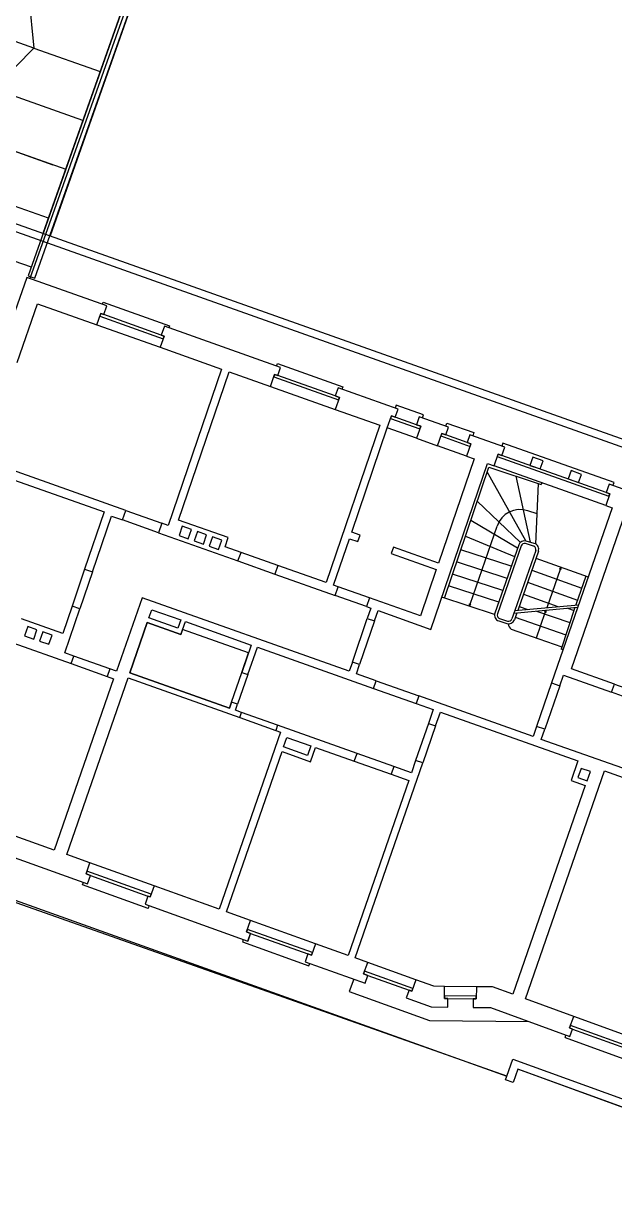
# Model space of a CAD drawing. Header units: metres. Extents: x 2681598 to 2681800, y 1249481 to 1249590.
# Drawn here: x 2681730.52 to 2681742.63, y 1249492.06 to 1249515.99 of the extents above; entities that cross this region are included whole.
import ezdxf

# ---------------------------------------------------------------- set-up
doc = ezdxf.new("R2010")
doc.units = ezdxf.units.M
doc.layers.add('flaeche', color=7, linetype='Continuous', true_color=0xffffff)
doc.layers.add('linien', color=7, linetype='Continuous', true_color=0x000000)

msp = doc.modelspace()

# ---------------------------------------------------------------- linework, layer by layer
at = {"layer": 'flaeche'}
msp.add_lwpolyline([(2681746.873, 1249492.32), (2681740.641, 1249494.59), (2681740.546, 1249494.32), (2681740.391, 1249494.375), (2681740.416, 1249494.444), (2681725.599, 1249499.675), (2681725.893, 1249500.511), (2681701.936, 1249508.982), (2681653.784, 1249528.486)], dxfattribs=at)
at = {"layer": 'linien'}
for p, q in [((2681740.433, 1249538.576), (2681730.62, 1249510.824)), ((2681730.762, 1249510.774), (2681740.575, 1249538.526)), ((2681730.928, 1249511.694), (2681740.483, 1249538.718)), ((2681740.575, 1249538.526), (2681731.07, 1249511.644)), ((2681740.393, 1249538.197), (2681730.658, 1249510.768)), ((2681730.624, 1249516.647), (2681730.742, 1249515.481)), ((2681730.742, 1249515.481), (2681728.385, 1249516.315)), ((2681729.917, 1249514.649), (2681730.742, 1249515.481)), ((2681730.742, 1249515.481), (2681732.098, 1249515.002)), ((2681731.744, 1249514.002), (2681729.917, 1249514.649)), ((2681730.035, 1249513.483), (2681731.127, 1249513.097)), ((2681730.035, 1249513.483), (2681731.391, 1249513.003)), ((2681730.138, 1249513.446), (2681731.127, 1249513.097)), ((2681731.038, 1249512.004), (2681729.21, 1249512.65)), ((2681729.984, 1249512.029), (2681785.954, 1249492.164)), ((2681785.756, 1249492.064), (2681730.081, 1249511.824)), ((2681729.328, 1249511.484), (2681730.684, 1249511.004)), ((2681730.598, 1249510.789), (2681730.011, 1249509.134)), ((2681732.234, 1249510.209), (2681730.598, 1249510.789)), ((2681730.62, 1249510.824), (2681730.762, 1249510.774)), ((2681732.146, 1249510.24), (2681732.161, 1249510.282)), ((2681732.161, 1249510.282), (2681733.514, 1249509.802)), ((2681730.398, 1249509.051), (2681730.815, 1249510.252)), ((2681730.815, 1249510.252), (2681732.026, 1249509.822)), ((2681732.026, 1249509.822), (2681732.107, 1249510.051)), ((2681732.107, 1249510.051), (2681732.089, 1249509.999)), ((2681732.17, 1249510.029), (2681732.107, 1249510.051)), ((2681732.107, 1249510.051), (2681732.17, 1249510.029)), ((2681732.17, 1249510.029), (2681732.234, 1249510.209)), ((2681733.348, 1249509.611), (2681732.17, 1249510.029)), ((2681732.026, 1249509.822), (2681733.327, 1249509.361)), ((2681732.089, 1249509.999), (2681733.389, 1249509.537)), ((2681733.412, 1249509.791), (2681733.348, 1249509.611)), ((2681735.788, 1249508.948), (2681733.412, 1249509.791)), ((2681733.514, 1249509.802), (2681733.499, 1249509.76)), ((2681733.408, 1249509.589), (2681733.327, 1249509.361)), ((2681733.408, 1249509.589), (2681733.348, 1249509.611)), ((2681733.348, 1249509.611), (2681733.408, 1249509.589)), ((2681733.389, 1249509.537), (2681733.408, 1249509.589)), ((2681733.327, 1249509.361), (2681734.579, 1249508.916)), ((2681734.579, 1249508.916), (2681733.486, 1249505.714)), ((2681733.702, 1249505.825), (2681734.738, 1249508.86)), ((2681734.738, 1249508.86), (2681735.58, 1249508.561)), ((2681735.708, 1249508.976), (2681735.727, 1249509.029)), ((2681735.727, 1249509.029), (2681737.064, 1249508.554)), ((2681735.73, 1249508.784), (2681735.788, 1249508.948)), ((2681735.58, 1249508.561), (2681735.667, 1249508.806)), ((2681735.667, 1249508.806), (2681735.649, 1249508.754)), ((2681735.649, 1249508.754), (2681736.977, 1249508.283)), ((2681735.73, 1249508.784), (2681735.667, 1249508.806)), ((2681735.667, 1249508.806), (2681735.73, 1249508.784)), ((2681736.908, 1249508.366), (2681735.73, 1249508.784)), ((2681735.58, 1249508.561), (2681736.908, 1249508.089)), ((2681736.966, 1249508.53), (2681736.908, 1249508.366)), ((2681736.995, 1249508.335), (2681736.908, 1249508.366)), ((2681736.908, 1249508.366), (2681736.995, 1249508.335)), ((2681738.195, 1249508.093), (2681736.966, 1249508.53)), ((2681737.064, 1249508.554), (2681737.045, 1249508.501)), ((2681736.995, 1249508.335), (2681736.908, 1249508.089)), ((2681736.977, 1249508.283), (2681736.995, 1249508.335)), ((2681738.155, 1249508.177), (2681738.133, 1249508.115)), ((2681738.712, 1249507.98), (2681738.155, 1249508.177)), ((2681736.908, 1249508.089), (2681737.822, 1249507.765)), ((2681737.973, 1249507.711), (2681738.058, 1249507.959)), ((2681738.058, 1249507.959), (2681738.04, 1249507.907)), ((2681738.04, 1249507.907), (2681738.639, 1249507.695)), ((2681738.137, 1249507.931), (2681738.058, 1249507.959)), ((2681738.058, 1249507.959), (2681738.137, 1249507.931)), ((2681738.137, 1249507.931), (2681738.195, 1249508.093)), ((2681738.571, 1249507.777), (2681738.137, 1249507.931)), ((2681738.628, 1249507.939), (2681738.571, 1249507.777)), ((2681739.228, 1249507.727), (2681738.628, 1249507.939)), ((2681738.69, 1249507.918), (2681738.712, 1249507.98)), ((2681737.822, 1249507.765), (2681736.723, 1249504.545)), ((2681737.245, 1249505.577), (2681737.973, 1249507.711)), ((2681738.57, 1249507.5), (2681737.973, 1249507.711)), ((2681738.657, 1249507.746), (2681738.57, 1249507.5)), ((2681738.657, 1249507.746), (2681738.571, 1249507.777)), ((2681738.571, 1249507.777), (2681738.657, 1249507.746)), ((2681738.639, 1249507.695), (2681738.657, 1249507.746)), ((2681739.168, 1249507.748), (2681739.19, 1249507.811)), ((2681739.171, 1249507.568), (2681739.228, 1249507.727)), ((2681739.19, 1249507.811), (2681739.743, 1249507.615)), ((2681738.57, 1249507.5), (2681738.998, 1249507.348)), ((2681738.998, 1249507.348), (2681739.087, 1249507.597)), ((2681739.087, 1249507.597), (2681739.068, 1249507.546)), ((2681739.068, 1249507.546), (2681739.667, 1249507.333)), ((2681739.171, 1249507.568), (2681739.087, 1249507.597)), ((2681739.087, 1249507.597), (2681739.171, 1249507.568)), ((2681739.605, 1249507.414), (2681739.171, 1249507.568)), ((2681739.685, 1249507.385), (2681739.597, 1249507.135)), ((2681739.661, 1249507.573), (2681739.605, 1249507.414)), ((2681739.685, 1249507.385), (2681739.605, 1249507.414)), ((2681739.605, 1249507.414), (2681739.685, 1249507.385)), ((2681740.379, 1249507.318), (2681739.661, 1249507.573)), ((2681739.667, 1249507.333), (2681739.685, 1249507.385)), ((2681739.743, 1249507.615), (2681739.72, 1249507.552)), ((2681740.335, 1249507.399), (2681740.315, 1249507.341)), ((2681742.613, 1249506.591), (2681740.335, 1249507.399)), ((2681739.597, 1249507.135), (2681738.998, 1249507.348)), ((2681740.157, 1249506.936), (2681740.242, 1249507.176)), ((2681740.242, 1249507.176), (2681740.224, 1249507.125)), ((2681740.319, 1249507.149), (2681740.242, 1249507.176)), ((2681740.242, 1249507.176), (2681740.319, 1249507.149)), ((2681740.319, 1249507.149), (2681740.379, 1249507.318)), ((2681742.454, 1249506.391), (2681740.319, 1249507.149)), ((2681732.621, 1249506.021), (2681729.705, 1249507.056)), ((2681738.865, 1249503.588), (2681740.024, 1249506.984)), ((2681739.748, 1249507.082), (2681739.019, 1249504.947)), ((2681739.143, 1249504.231), (2681740.05, 1249506.909)), ((2681739.597, 1249507.135), (2681739.748, 1249507.082)), ((2681740.024, 1249506.984), (2681740.157, 1249506.936)), ((2681740.05, 1249506.909), (2681741.122, 1249506.554)), ((2681742.442, 1249506.125), (2681740.157, 1249506.936)), ((2681740.224, 1249507.125), (2681742.509, 1249506.313)), ((2681740.952, 1249507.115), (2681740.892, 1249506.945)), ((2681740.892, 1249506.945), (2681741.101, 1249506.872)), ((2681741.161, 1249507.041), (2681740.952, 1249507.115)), ((2681741.101, 1249506.872), (2681741.161, 1249507.041)), ((2681729.648, 1249506.89), (2681732.177, 1249505.993)), ((2681740.807, 1249505.398), (2681740.017, 1249506.812)), ((2681740.604, 1249506.726), (2681740.899, 1249505.371)), ((2681741.734, 1249506.837), (2681741.674, 1249506.668)), ((2681741.674, 1249506.668), (2681741.887, 1249506.592)), ((2681741.947, 1249506.761), (2681741.734, 1249506.837)), ((2681741.887, 1249506.592), (2681741.947, 1249506.761)), ((2681741.039, 1249505.953), (2681741.068, 1249506.572)), ((2681741.134, 1249506.589), (2681741.122, 1249506.554)), ((2681742.514, 1249506.56), (2681742.454, 1249506.391)), ((2681743.743, 1249506.124), (2681742.514, 1249506.56)), ((2681742.592, 1249506.533), (2681742.613, 1249506.591)), ((2681739.813, 1249506.209), (2681740.696, 1249505.367)), ((2681742.527, 1249506.365), (2681742.442, 1249506.125)), ((2681742.527, 1249506.365), (2681742.454, 1249506.391)), ((2681742.454, 1249506.391), (2681742.527, 1249506.365)), ((2681742.509, 1249506.313), (2681742.527, 1249506.365)), ((2681732.177, 1249505.993), (2681731.778, 1249504.824)), ((2681732.552, 1249505.828), (2681732.621, 1249506.021)), ((2681732.621, 1249506.021), (2681733.356, 1249505.76)), ((2681741.039, 1249505.953), (2681740.849, 1249506.016)), ((2681741.013, 1249505.333), (2681741.039, 1249505.953)), ((2681742.573, 1249506.079), (2681741.334, 1249502.493)), ((2681741.746, 1249502.781), (2681742.851, 1249505.98)), ((2681742.442, 1249506.125), (2681742.573, 1249506.079)), ((2681731.94, 1249504.769), (2681732.329, 1249505.907)), ((2681732.329, 1249505.907), (2681732.552, 1249505.828)), ((2681733.287, 1249505.567), (2681732.552, 1249505.828)), ((2681733.356, 1249505.76), (2681733.287, 1249505.567)), ((2681733.486, 1249505.714), (2681733.356, 1249505.76)), ((2681734.717, 1249505.466), (2681733.702, 1249505.825)), ((2681740.64, 1249505.25), (2681739.68, 1249505.816)), ((2681733.287, 1249505.567), (2681734.917, 1249504.989)), ((2681733.777, 1249505.7), (2681733.71, 1249505.512)), ((2681733.71, 1249505.512), (2681733.899, 1249505.445)), ((2681733.966, 1249505.633), (2681733.777, 1249505.7)), ((2681733.899, 1249505.445), (2681733.966, 1249505.633)), ((2681734.086, 1249505.591), (2681734.019, 1249505.402)), ((2681734.275, 1249505.524), (2681734.086, 1249505.591)), ((2681734.208, 1249505.335), (2681734.275, 1249505.524)), ((2681734.395, 1249505.481), (2681734.329, 1249505.292)), ((2681734.584, 1249505.414), (2681734.395, 1249505.481)), ((2681737.415, 1249505.516), (2681737.245, 1249505.577)), ((2681737.368, 1249505.385), (2681737.415, 1249505.516)), ((2681739.571, 1249505.494), (2681740.579, 1249505.077)), ((2681739.67, 1249504.108), (2681740.218, 1249505.704)), ((2681734.019, 1249505.402), (2681734.208, 1249505.335)), ((2681734.329, 1249505.292), (2681734.517, 1249505.225)), ((2681734.517, 1249505.225), (2681734.584, 1249505.414)), ((2681734.653, 1249505.279), (2681734.717, 1249505.466)), ((2681734.979, 1249505.164), (2681734.653, 1249505.279)), ((2681736.875, 1249504.495), (2681737.2, 1249505.445)), ((2681737.2, 1249505.445), (2681737.368, 1249505.385)), ((2681738.097, 1249505.274), (2681738.051, 1249505.143)), ((2681739.019, 1249504.947), (2681738.097, 1249505.274)), ((2681740.663, 1249505.317), (2681740.175, 1249503.922)), ((2681740.715, 1249505.299), (2681740.227, 1249503.904)), ((2681740.966, 1249505.294), (2681740.801, 1249505.343)), ((2681740.982, 1249505.347), (2681740.816, 1249505.396)), ((2681734.917, 1249504.989), (2681734.979, 1249505.164)), ((2681735.733, 1249504.896), (2681734.979, 1249505.164)), ((2681738.051, 1249505.143), (2681738.974, 1249504.815)), ((2681740.51, 1249504.88), (2681739.477, 1249505.217)), ((2681741.012, 1249505.204), (2681740.582, 1249503.973)), ((2681741.064, 1249505.186), (2681740.642, 1249503.978)), ((2681741.015, 1249505.045), (2681742.083, 1249504.661)), ((2681731.778, 1249504.824), (2681731.52, 1249504.067)), ((2681731.94, 1249504.769), (2681731.682, 1249504.012)), ((2681731.778, 1249504.824), (2681731.94, 1249504.769)), ((2681734.917, 1249504.989), (2681735.671, 1249504.721)), ((2681735.733, 1249504.896), (2681735.671, 1249504.721)), ((2681736.723, 1249504.545), (2681735.733, 1249504.896)), ((2681738.974, 1249504.815), (2681738.65, 1249503.865)), ((2681740.423, 1249504.631), (2681739.392, 1249504.968)), ((2681740.929, 1249504.799), (2681741.952, 1249504.431)), ((2681741.511, 1249504.817), (2681741.237, 1249504.033)), ((2681741.527, 1249504.861), (2681741.5, 1249504.821)), ((2681741.523, 1249504.813), (2681741.5, 1249504.821)), ((2681741.527, 1249504.861), (2681741.523, 1249504.813)), ((2681735.671, 1249504.721), (2681736.903, 1249504.284)), ((2681740.337, 1249504.384), (2681739.308, 1249504.72)), ((2681740.843, 1249504.553), (2681741.866, 1249504.185)), ((2681742.038, 1249504.677), (2681741.832, 1249504.088)), ((2681736.967, 1249504.462), (2681736.875, 1249504.495)), ((2681736.903, 1249504.284), (2681736.967, 1249504.462)), ((2681737.547, 1249504.056), (2681736.903, 1249504.284)), ((2681737.61, 1249504.234), (2681736.967, 1249504.462)), ((2681740.253, 1249504.145), (2681739.227, 1249504.48)), ((2681740.757, 1249504.307), (2681741.461, 1249504.054)), ((2681731.52, 1249504.067), (2681731.329, 1249503.508)), ((2681731.682, 1249504.012), (2681731.52, 1249504.067)), ((2681732.956, 1249504.237), (2681732.431, 1249502.735)), ((2681737.195, 1249502.732), (2681732.956, 1249504.237)), ((2681737.61, 1249504.234), (2681737.547, 1249504.056)), ((2681737.547, 1249504.056), (2681737.636, 1249504.024)), ((2681738.65, 1249503.865), (2681737.61, 1249504.234)), ((2681740.169, 1249503.896), (2681739.09, 1249504.248)), ((2681739.655, 1249504.064), (2681739.658, 1249504.112)), ((2681739.655, 1249504.064), (2681739.682, 1249504.104)), ((2681739.658, 1249504.112), (2681739.682, 1249504.104)), ((2681740.564, 1249503.921), (2681741.868, 1249504.041)), ((2681740.582, 1249503.973), (2681741.887, 1249504.093)), ((2681740.671, 1249504.06), (2681740.847, 1249503.997)), ((2681741.814, 1249504.036), (2681741.531, 1249503.185)), ((2681731.329, 1249503.508), (2681730.483, 1249503.808)), ((2681731.374, 1249503.11), (2681731.682, 1249504.012)), ((2681733.093, 1249503.822), (2681733.152, 1249503.992)), ((2681733.687, 1249503.612), (2681733.093, 1249503.822)), ((2681733.152, 1249503.992), (2681733.746, 1249503.782)), ((2681737.259, 1249502.919), (2681737.564, 1249503.813)), ((2681737.636, 1249504.024), (2681737.564, 1249503.813)), ((2681737.564, 1249503.813), (2681737.711, 1249503.762)), ((2681737.711, 1249503.762), (2681737.783, 1249503.972)), ((2681737.783, 1249503.972), (2681738.865, 1249503.588)), ((2681740.271, 1249503.814), (2681740.434, 1249503.759)), ((2681740.582, 1249503.973), (2681740.522, 1249503.802)), ((2681740.624, 1249503.927), (2681740.574, 1249503.784)), ((2681740.592, 1249503.836), (2681741.628, 1249503.477)), ((2681741.027, 1249503.964), (2681741.711, 1249503.727)), ((2681741.027, 1249503.414), (2681741.204, 1249503.937)), ((2681741.219, 1249503.981), (2681741.193, 1249503.941)), ((2681741.216, 1249503.933), (2681741.193, 1249503.941)), ((2681741.219, 1249503.981), (2681741.216, 1249503.933)), ((2681741.659, 1249504.022), (2681741.794, 1249503.975)), ((2681730.615, 1249503.648), (2681730.548, 1249503.459)), ((2681730.803, 1249503.581), (2681730.615, 1249503.648)), ((2681730.736, 1249503.392), (2681730.803, 1249503.581)), ((2681733.06, 1249503.728), (2681732.704, 1249502.701)), ((2681732.704, 1249502.701), (2681733.06, 1249503.728)), ((2681733.748, 1249503.484), (2681733.06, 1249503.728)), ((2681733.06, 1249503.728), (2681733.748, 1249503.484)), ((2681733.746, 1249503.782), (2681733.687, 1249503.612)), ((2681733.748, 1249503.484), (2681733.84, 1249503.748)), ((2681733.784, 1249503.588), (2681733.748, 1249503.484)), ((2681735.135, 1249503.108), (2681733.784, 1249503.588)), ((2681733.84, 1249503.748), (2681735.19, 1249503.269)), ((2681737.711, 1249503.762), (2681737.407, 1249502.869)), ((2681740.253, 1249503.762), (2681740.416, 1249503.707)), ((2681740.511, 1249503.593), (2681741.074, 1249503.397)), ((2681730.548, 1249503.459), (2681730.736, 1249503.392)), ((2681730.924, 1249503.538), (2681730.857, 1249503.35)), ((2681730.857, 1249503.35), (2681731.046, 1249503.283)), ((2681731.112, 1249503.471), (2681730.924, 1249503.538)), ((2681731.046, 1249503.283), (2681731.112, 1249503.471)), ((2681741.074, 1249503.397), (2681741.547, 1249503.233)), ((2681730.307, 1249503.313), (2681731.503, 1249502.888)), ((2681731.559, 1249503.044), (2681731.374, 1249503.11)), ((2681735.19, 1249503.269), (2681734.996, 1249502.708)), ((2681734.996, 1249502.708), (2681735.135, 1249503.108)), ((2681735.118, 1249502.665), (2681735.313, 1249503.225)), ((2681735.313, 1249503.225), (2681737.688, 1249502.382)), ((2681741.569, 1249503.173), (2681741.531, 1249503.185)), ((2681731.503, 1249502.888), (2681731.559, 1249503.044)), ((2681731.503, 1249502.888), (2681732.238, 1249502.628)), ((2681732.294, 1249502.783), (2681731.559, 1249503.044)), ((2681737.259, 1249502.919), (2681737.195, 1249502.732)), ((2681737.407, 1249502.869), (2681737.259, 1249502.919)), ((2681737.342, 1249502.68), (2681737.407, 1249502.869)), ((2681732.294, 1249502.783), (2681732.238, 1249502.628)), ((2681732.238, 1249502.628), (2681732.371, 1249502.58)), ((2681732.431, 1249502.735), (2681732.294, 1249502.783)), ((2681732.704, 1249502.701), (2681734.742, 1249501.978)), ((2681734.742, 1249501.978), (2681732.704, 1249502.701)), ((2681734.786, 1249502.103), (2681734.996, 1249502.708)), ((2681735.118, 1249502.665), (2681734.909, 1249502.061)), ((2681734.996, 1249502.708), (2681735.118, 1249502.665)), ((2681737.743, 1249502.538), (2681737.342, 1249502.68)), ((2681741.503, 1249502.435), (2681741.577, 1249502.65)), ((2681741.577, 1249502.65), (2681742.56, 1249502.301)), ((2681742.62, 1249502.471), (2681741.746, 1249502.781)), ((2681732.371, 1249502.58), (2681731.154, 1249499.072)), ((2681731.412, 1249498.98), (2681732.667, 1249502.596)), ((2681732.667, 1249502.596), (2681734.955, 1249501.784)), ((2681737.688, 1249502.382), (2681737.743, 1249502.538)), ((2681737.688, 1249502.382), (2681738.564, 1249502.071)), ((2681737.743, 1249502.538), (2681738.62, 1249502.227)), ((2681741.334, 1249502.493), (2681741.027, 1249501.604)), ((2681741.503, 1249502.435), (2681741.196, 1249501.546)), ((2681741.334, 1249502.493), (2681741.503, 1249502.435)), ((2681742.56, 1249502.301), (2681742.62, 1249502.471)), ((2681742.62, 1249502.471), (2681743.382, 1249502.2)), ((2681738.62, 1249502.227), (2681738.564, 1249502.071)), ((2681740.956, 1249501.398), (2681738.62, 1249502.227)), ((2681743.322, 1249502.031), (2681742.56, 1249502.301)), ((2681734.742, 1249501.978), (2681734.786, 1249502.103)), ((2681734.786, 1249502.103), (2681734.742, 1249501.978)), ((2681734.909, 1249502.061), (2681734.786, 1249502.103)), ((2681734.865, 1249501.934), (2681734.909, 1249502.061)), ((2681734.992, 1249501.889), (2681734.865, 1249501.934)), ((2681734.955, 1249501.784), (2681734.992, 1249501.889)), ((2681735.727, 1249501.628), (2681734.992, 1249501.889)), ((2681738.564, 1249502.071), (2681738.914, 1249501.947)), ((2681738.914, 1249501.947), (2681738.816, 1249501.663)), ((2681738.961, 1249501.612), (2681739.06, 1249501.896)), ((2681739.06, 1249501.896), (2681741.872, 1249500.898)), ((2681734.955, 1249501.784), (2681735.69, 1249501.523)), ((2681738.816, 1249501.663), (2681738.553, 1249500.907)), ((2681738.816, 1249501.663), (2681738.961, 1249501.612)), ((2681735.787, 1249501.489), (2681734.529, 1249497.863)), ((2681735.727, 1249501.628), (2681735.69, 1249501.523)), ((2681735.69, 1249501.523), (2681735.787, 1249501.489)), ((2681737.353, 1249501.051), (2681735.727, 1249501.628)), ((2681738.961, 1249501.612), (2681738.699, 1249500.857)), ((2681741.027, 1249501.604), (2681740.956, 1249501.398)), ((2681741.196, 1249501.546), (2681741.027, 1249501.604)), ((2681741.124, 1249501.338), (2681741.196, 1249501.546)), ((2681735.85, 1249501.183), (2681735.919, 1249501.38)), ((2681736.343, 1249501.008), (2681735.85, 1249501.183)), ((2681735.919, 1249501.38), (2681736.411, 1249501.206)), ((2681736.411, 1249501.206), (2681736.343, 1249501.008)), ((2681736.404, 1249500.881), (2681736.505, 1249501.172)), ((2681736.505, 1249501.172), (2681737.297, 1249500.891)), ((2681744.038, 1249500.304), (2681741.124, 1249501.338)), ((2681734.679, 1249497.809), (2681735.818, 1249501.089)), ((2681735.818, 1249501.089), (2681736.404, 1249500.881)), ((2681737.297, 1249500.891), (2681737.353, 1249501.051)), ((2681738.107, 1249500.783), (2681737.353, 1249501.051)), ((2681737.297, 1249500.891), (2681738.051, 1249500.624)), ((2681737.314, 1249496.865), (2681738.699, 1249500.857)), ((2681738.107, 1249500.783), (2681738.051, 1249500.624)), ((2681738.466, 1249500.656), (2681738.107, 1249500.783)), ((2681738.553, 1249500.907), (2681738.466, 1249500.656)), ((2681738.699, 1249500.857), (2681738.553, 1249500.907)), ((2681740.801, 1249496.028), (2681742.42, 1249500.692)), ((2681741.872, 1249500.898), (2681741.733, 1249500.498)), ((2681741.94, 1249500.745), (2681741.874, 1249500.557)), ((2681742.129, 1249500.679), (2681741.94, 1249500.745)), ((2681742.42, 1249500.692), (2681743.98, 1249500.139)), ((2681738.411, 1249500.496), (2681737.169, 1249496.917)), ((2681738.051, 1249500.624), (2681738.411, 1249500.496)), ((2681741.733, 1249500.498), (2681742.021, 1249500.396)), ((2681741.874, 1249500.557), (2681742.062, 1249500.49)), ((2681742.062, 1249500.49), (2681742.129, 1249500.679)), ((2681742.021, 1249500.396), (2681740.539, 1249496.124)), ((2681725.775, 1249499.692), (2681740.416, 1249494.444)), ((2681731.154, 1249499.072), (2681729.954, 1249499.503)), ((2681729.735, 1249499.138), (2681731.836, 1249498.385)), ((2681731.887, 1249498.81), (2681731.412, 1249498.98)), ((2681731.807, 1249498.587), (2681731.887, 1249498.81)), ((2681733.2, 1249498.339), (2681731.887, 1249498.81)), ((2681731.826, 1249498.639), (2681731.807, 1249498.587)), ((2681731.807, 1249498.587), (2681731.897, 1249498.555)), ((2681731.897, 1249498.555), (2681731.807, 1249498.587)), ((2681733.138, 1249498.169), (2681731.826, 1249498.639)), ((2681731.836, 1249498.385), (2681731.897, 1249498.555)), ((2681731.897, 1249498.555), (2681733.075, 1249498.133)), ((2681731.735, 1249498.361), (2681731.755, 1249498.414)), ((2681733.076, 1249497.88), (2681731.735, 1249498.361)), ((2681733.2, 1249498.339), (2681733.12, 1249498.117)), ((2681734.529, 1249497.863), (2681733.2, 1249498.339)), ((2681733.075, 1249498.133), (2681733.014, 1249497.963)), ((2681733.075, 1249498.133), (2681733.12, 1249498.117)), ((2681733.12, 1249498.117), (2681733.075, 1249498.133)), ((2681733.12, 1249498.117), (2681733.138, 1249498.169)), ((2681733.014, 1249497.963), (2681735.117, 1249497.209)), ((2681733.095, 1249497.934), (2681733.076, 1249497.88)), ((2681735.176, 1249497.631), (2681734.679, 1249497.809)), ((2681735.093, 1249497.399), (2681735.176, 1249497.631)), ((2681736.504, 1249497.155), (2681735.176, 1249497.631)), ((2681735.111, 1249497.45), (2681735.093, 1249497.399)), ((2681735.093, 1249497.399), (2681735.174, 1249497.369)), ((2681735.174, 1249497.369), (2681735.093, 1249497.399)), ((2681736.439, 1249496.974), (2681735.111, 1249497.45)), ((2681735.117, 1249497.209), (2681735.174, 1249497.369)), ((2681735.167, 1249497.35), (2681735.117, 1249497.209)), ((2681735.174, 1249497.369), (2681736.348, 1249496.949)), ((2681735.023, 1249497.243), (2681735.006, 1249497.194)), ((2681735.006, 1249497.194), (2681736.366, 1249496.706)), ((2681736.504, 1249497.155), (2681736.42, 1249496.923)), ((2681737.169, 1249496.917), (2681736.504, 1249497.155)), ((2681736.348, 1249496.949), (2681736.29, 1249496.789)), ((2681736.348, 1249496.949), (2681736.42, 1249496.923)), ((2681736.42, 1249496.923), (2681736.348, 1249496.949)), ((2681736.42, 1249496.923), (2681736.439, 1249496.974)), ((2681737.571, 1249496.772), (2681737.314, 1249496.865)), ((2681736.29, 1249496.789), (2681737.519, 1249496.348)), ((2681736.366, 1249496.706), (2681736.384, 1249496.755)), ((2681737.488, 1249496.542), (2681737.571, 1249496.772)), ((2681738.558, 1249496.418), (2681737.571, 1249496.772)), ((2681737.286, 1249496.432), (2681737.195, 1249496.178)), ((2681737.506, 1249496.593), (2681737.488, 1249496.542)), ((2681737.488, 1249496.542), (2681737.577, 1249496.51)), ((2681737.577, 1249496.51), (2681737.488, 1249496.542)), ((2681738.494, 1249496.239), (2681737.506, 1249496.593)), ((2681737.519, 1249496.348), (2681737.577, 1249496.51)), ((2681737.577, 1249496.51), (2681738.417, 1249496.209)), ((2681738.558, 1249496.418), (2681738.476, 1249496.188)), ((2681738.926, 1249496.286), (2681738.558, 1249496.418)), ((2681737.195, 1249496.178), (2681738.839, 1249495.588)), ((2681738.417, 1249496.208), (2681738.359, 1249496.047)), ((2681738.417, 1249496.209), (2681738.417, 1249496.208)), ((2681738.417, 1249496.208), (2681738.476, 1249496.188)), ((2681738.476, 1249496.188), (2681738.417, 1249496.208)), ((2681738.476, 1249496.188), (2681738.494, 1249496.239)), ((2681739.144, 1249496.284), (2681738.926, 1249496.286)), ((2681739.141, 1249496.038), (2681739.144, 1249496.284)), ((2681739.795, 1249496.277), (2681739.144, 1249496.284)), ((2681739.795, 1249496.277), (2681739.792, 1249496.031)), ((2681740.128, 1249496.273), (2681739.795, 1249496.277)), ((2681740.539, 1249496.124), (2681740.128, 1249496.273)), ((2681738.359, 1249496.047), (2681738.871, 1249495.863)), ((2681739.142, 1249496.093), (2681739.141, 1249496.038)), ((2681739.141, 1249496.038), (2681739.213, 1249496.037)), ((2681739.213, 1249496.037), (2681739.141, 1249496.038)), ((2681739.792, 1249496.086), (2681739.142, 1249496.093)), ((2681739.211, 1249495.86), (2681739.213, 1249496.037)), ((2681739.213, 1249496.037), (2681739.73, 1249496.032)), ((2681739.73, 1249496.032), (2681739.728, 1249495.854)), ((2681739.73, 1249496.032), (2681739.792, 1249496.031)), ((2681739.792, 1249496.031), (2681739.73, 1249496.032)), ((2681739.792, 1249496.031), (2681739.792, 1249496.086)), ((2681741.789, 1249495.668), (2681740.801, 1249496.028)), ((2681738.871, 1249495.863), (2681739.211, 1249495.86)), ((2681739.728, 1249495.854), (2681740.088, 1249495.85)), ((2681740.088, 1249495.85), (2681741.709, 1249495.26)), ((2681741.704, 1249495.434), (2681741.789, 1249495.668)), ((2681743.246, 1249495.138), (2681741.789, 1249495.668)), ((2681738.839, 1249495.588), (2681740.868, 1249495.566)), ((2681741.723, 1249495.485), (2681741.704, 1249495.434)), ((2681741.704, 1249495.434), (2681741.764, 1249495.412)), ((2681741.764, 1249495.412), (2681741.704, 1249495.434)), ((2681743.179, 1249494.955), (2681741.723, 1249495.485)), ((2681741.611, 1249495.237), (2681741.63, 1249495.289)), ((2681741.611, 1249495.237), (2681743.095, 1249494.697)), ((2681741.709, 1249495.26), (2681741.764, 1249495.412)), ((2681741.764, 1249495.412), (2681743.091, 1249494.929)), ((2681740.416, 1249494.444), (2681740.541, 1249494.797)), ((2681740.541, 1249494.797), (2681746.924, 1249492.472)), ((2681740.641, 1249494.59), (2681740.546, 1249494.32)), ((2681746.873, 1249492.32), (2681740.641, 1249494.59)), ((2681740.391, 1249494.375), (2681740.416, 1249494.444)), ((2681740.546, 1249494.32), (2681740.391, 1249494.375))]:
    msp.add_line(p, q, dxfattribs=at)
for points in [[(2681740.849, 1249506.016, 0.411231), (2681740.218, 1249505.704)], [(2681740.816, 1249505.396, 0.399752), (2681740.663, 1249505.317)], [(2681740.801, 1249505.343, 0.399752), (2681740.715, 1249505.299)], [(2681741.012, 1249505.204, 0.428825), (2681740.966, 1249505.294)], [(2681741.064, 1249505.186, 0.428825), (2681740.982, 1249505.347)], [(2681740.175, 1249503.922, 0.417077), (2681740.253, 1249503.762)], [(2681740.227, 1249503.904, 0.417077), (2681740.271, 1249503.814)], [(2681740.434, 1249503.759, 0.411356), (2681740.522, 1249503.802)], [(2681740.416, 1249503.707, 0.411356), (2681740.574, 1249503.784)], [(2681740.447, 1249503.701, 0.217283), (2681740.511, 1249503.593)]]:
    msp.add_lwpolyline(points, format="xyb", dxfattribs=at)

doc.saveas('drawing.dxf')
